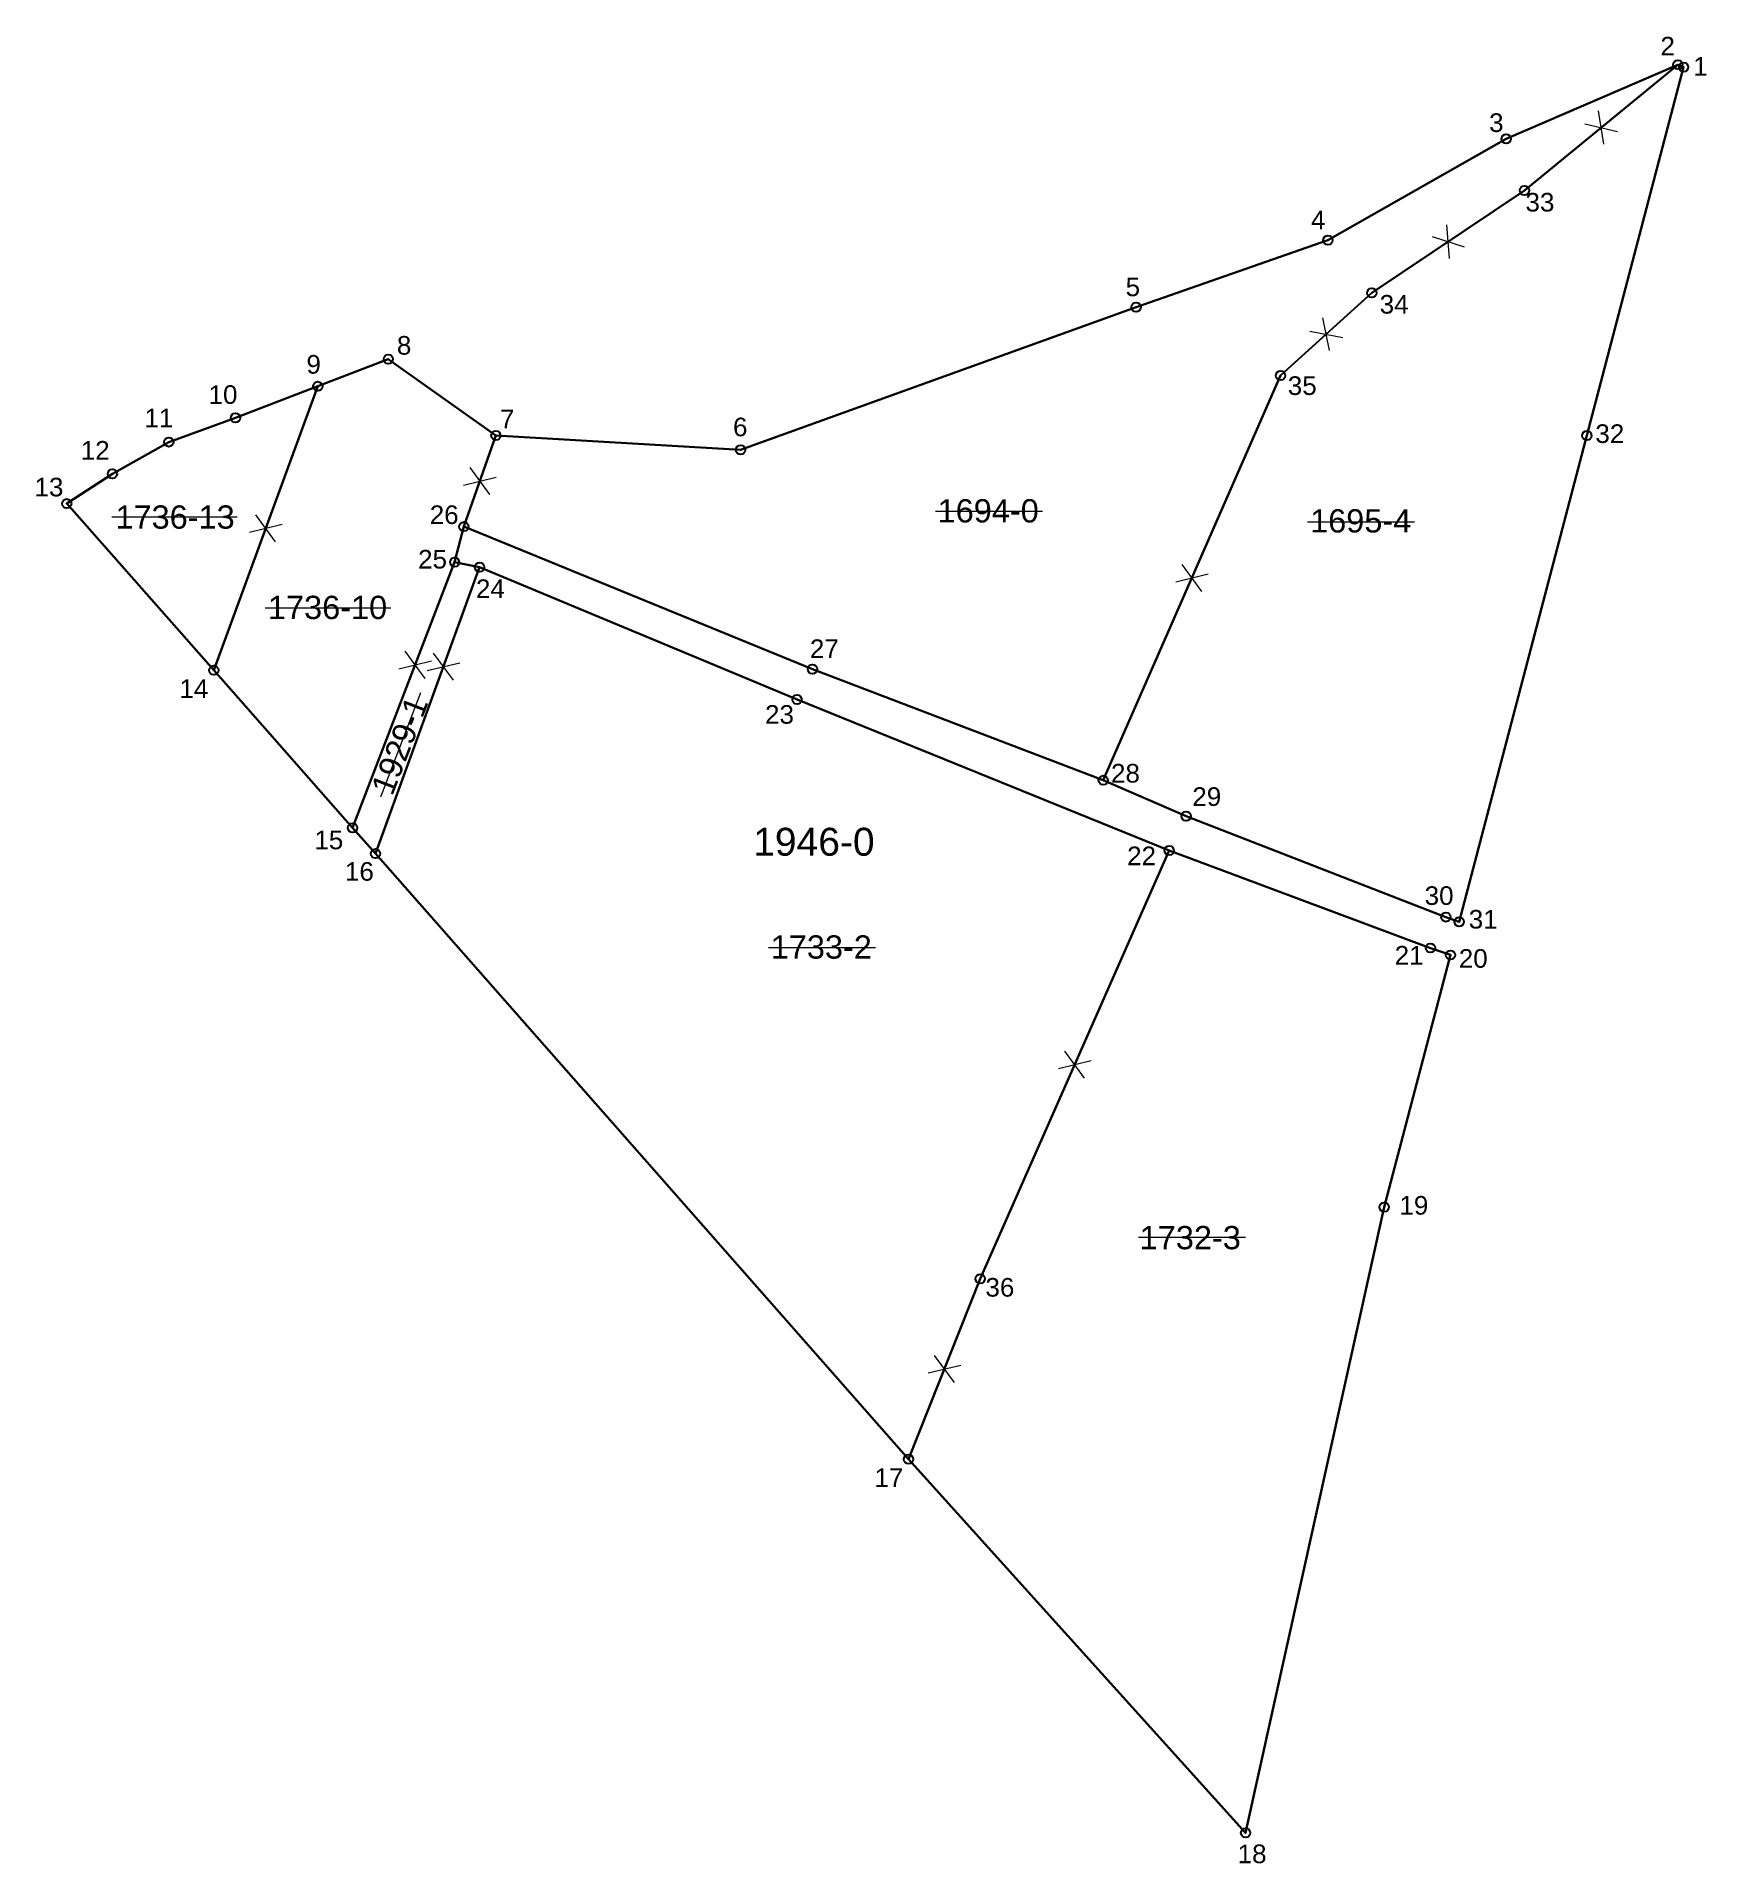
# Model space of a CAD drawing. Header units: metres. Extents: x 7509371 to 7509551, y 4726770 to 4726967.
import ezdxf

# ---------------------------------------------------------------- set-up
doc = ezdxf.new("R2010")
doc.units = ezdxf.units.M
doc.header["$PDMODE"] = 32
doc.header["$PDSIZE"] = 1
for name, color, linetype in [('Nr e Pikave Gjeodezike te Parceles Baze', 7, 'Continuous'), ('Nr Parceles Baze', 7, 'Continuous'), ('Parcela Baze', 7, 'Continuous'), ('Pikat', 7, 'Continuous')]:
    doc.layers.add(name, color=color, linetype=linetype)
for name, color, linetype, lineweight in [('Nr-Ri', 1, 'Continuous', 0), ('ParcReNet_12', 1, 'Continuous', 0), ('vija-Bashkimit', 1, 'Continuous', 0)]:
    doc.layers.add(name, color=color, linetype=linetype, lineweight=lineweight)
doc.styles.get("Standard").update_dxf_attribs({"font": 'arial.ttf'})

msp = doc.modelspace()

# ---------------------------------------------------------------- linework, layer by layer
at = {"linetype": 'Continuous'}
msp.add_point((7509501.19, 4726773.58), dxfattribs=at)
at = {"layer": 'Nr-Ri', "flags": 128}
for points in [[(7509379.31, 4726915.02), (7509392.81, 4726915.02)], [(7509467.84, 4726915.61), (7509479.34, 4726915.61)], [(7509507.84, 4726914.47), (7509519.34, 4726914.47)], [(7509395.8, 4726905.22), (7509409.3, 4726905.22)], [(7509408.22, 4726884.93), (7509412.54, 4726896.13)], [(7509449.9, 4726868.74), (7509461.4, 4726868.74)], [(7509489.67, 4726837.6), (7509501.17, 4726837.6)]]:
    msp.add_lwpolyline(points, dxfattribs=at)
at = {"layer": 'Parcela Baze'}
for points in [[(7509529.19, 4726955.62), (7509547.65, 4726963.59), (7509531.16, 4726950.08), (7509514.75, 4726939.07), (7509504.94, 4726930.18), (7509485.89, 4726886.69), (7509454.63, 4726898.64), (7509417.16, 4726913.95), (7509420.61, 4726923.74), (7509446.9, 4726922.19), (7509489.41, 4726937.54), (7509510.03, 4726944.72), (7509529.19, 4726955.62)], [(7509548.27, 4726963.32), (7509537.87, 4726923.74), (7509524.14, 4726871.49), (7509522.72, 4726872), (7509494.79, 4726882.85), (7509485.89, 4726886.69), (7509504.94, 4726930.18), (7509514.75, 4726939.07), (7509531.16, 4726950.08), (7509547.65, 4726963.59), (7509548.27, 4726963.32)], [(7509420.61, 4726923.74), (7509417.16, 4726913.95), (7509416.17, 4726910.13), (7509405.2, 4726881.59), (7509390.28, 4726898.51), (7509401.46, 4726929.03), (7509409.04, 4726931.95), (7509420.61, 4726923.74)], [(7509392.61, 4726925.63), (7509401.46, 4726929.03), (7509390.28, 4726898.51), (7509374.47, 4726916.42), (7509379.38, 4726919.62), (7509385.45, 4726923.04), (7509392.61, 4726925.63)], [(7509416.17, 4726910.13), (7509418.85, 4726909.6), (7509407.65, 4726878.81), (7509405.2, 4726881.59), (7509416.17, 4726910.13)], [(7509464.96, 4726813.74), (7509407.65, 4726878.81), (7509418.85, 4726909.6), (7509452.97, 4726895.37), (7509492.98, 4726879.15), (7509472.66, 4726833.13), (7509464.96, 4726813.74)], [(7509523.21, 4726867.92), (7509516.09, 4726840.83), (7509501.19, 4726773.58), (7509464.96, 4726813.74), (7509472.66, 4726833.13), (7509492.98, 4726879.15), (7509521.05, 4726868.67), (7509523.21, 4726867.92)]]:
    msp.add_lwpolyline(points, dxfattribs=at)
at = {"layer": 'ParcReNet_12'}
for p, q in [((7509539.7, 4726955.06), (7509539.11, 4726958.62)), ((7509537.65, 4726957.25), (7509541.16, 4726956.42)), ((7509523.11, 4726942.78), (7509522.8, 4726946.37)), ((7509521.24, 4726945.12), (7509524.68, 4726944.03)), ((7509510.21, 4726932.86), (7509509.48, 4726936.39)), ((7509508.08, 4726934.97), (7509511.62, 4726934.28)), ((7509419.95, 4726917.39), (7509417.82, 4726920.3)), ((7509417.13, 4726918.42), (7509420.64, 4726919.27)), ((7509396.93, 4726912.32), (7509394.8, 4726915.22)), ((7509394.11, 4726913.34), (7509397.62, 4726914.2)), ((7509493.67, 4726908.01), (7509497.17, 4726908.86)), ((7509496.49, 4726906.98), (7509494.35, 4726909.89)), ((7509410.18, 4726898.67), (7509413.68, 4726899.52)), ((7509413, 4726897.64), (7509410.86, 4726900.55)), ((7509413.21, 4726898.48), (7509416.71, 4726899.33)), ((7509416.03, 4726897.45), (7509413.89, 4726900.36)), ((7509483.88, 4726854.69), (7509481.75, 4726857.59)), ((7509481.06, 4726855.71), (7509484.57, 4726856.57)), ((7509469.88, 4726821.98), (7509467.74, 4726824.89)), ((7509467.06, 4726823.01), (7509470.56, 4726823.86))]:
    msp.add_line(p, q, dxfattribs=at)
at = {"layer": 'Pikat'}
for p in [(7509547.65, 4726963.59), (7509548.27, 4726963.32), (7509529.19, 4726955.62), (7509531.16, 4726950.08), (7509510.03, 4726944.72), (7509489.41, 4726937.54), (7509514.75, 4726939.07), (7509409.04, 4726931.95), (7509504.94, 4726930.18), (7509401.46, 4726929.03), (7509392.61, 4726925.63), (7509420.61, 4726923.74), (7509537.87, 4726923.74), (7509385.45, 4726923.04), (7509446.9, 4726922.19), (7509379.38, 4726919.62), (7509374.47, 4726916.42), (7509417.16, 4726913.95), (7509416.17, 4726910.13), (7509418.85, 4726909.6), (7509390.28, 4726898.51), (7509454.63, 4726898.64), (7509452.97, 4726895.37), (7509485.89, 4726886.69), (7509494.79, 4726882.85), (7509405.2, 4726881.59), (7509407.65, 4726878.81), (7509492.98, 4726879.15), (7509522.72, 4726872), (7509524.14, 4726871.49), (7509521.05, 4726868.67), (7509523.21, 4726867.92), (7509516.09, 4726840.83), (7509472.66, 4726833.13), (7509472.66, 4726833.13), (7509464.96, 4726813.74), (7509464.96, 4726813.74), (7509501.19, 4726773.58)]:
    msp.add_point(p, dxfattribs=at)
at = {"layer": 'vija-Bashkimit', "lineweight": 30, "flags": 128}
msp.add_lwpolyline([(7509524.14, 4726871.49), (7509537.87, 4726923.74), (7509548.27, 4726963.32), (7509547.65, 4726963.59), (7509529.19, 4726955.62), (7509510.03, 4726944.72), (7509489.41, 4726937.54), (7509446.9, 4726922.19), (7509420.61, 4726923.74), (7509409.04, 4726931.95), (7509401.46, 4726929.03), (7509392.61, 4726925.63), (7509385.45, 4726923.04), (7509379.38, 4726919.62), (7509374.47, 4726916.42), (7509390.28, 4726898.51), (7509405.2, 4726881.59), (7509407.65, 4726878.81), (7509464.96, 4726813.74), (7509501.19, 4726773.58), (7509516.09, 4726840.83), (7509523.21, 4726867.92), (7509521.05, 4726868.67), (7509492.98, 4726879.15), (7509452.97, 4726895.37), (7509418.85, 4726909.6), (7509416.17, 4726910.13), (7509417.16, 4726913.95), (7509454.63, 4726898.64), (7509485.89, 4726886.69), (7509494.79, 4726882.85), (7509522.72, 4726872), (7509524.14, 4726871.49)], dxfattribs=at)

# ---------------------------------------------------------------- texts
at = {"layer": 'Nr e Pikave Gjeodezike te Parceles Baze'}
for s, p in [('2', (7509545.77, 4726964.58)), ('1', (7509549.3, 4726962.42)), ('3', (7509527.36, 4726956.36)), ('33', (7509531.27, 4726947.81)), ('4', (7509508.21, 4726945.91)), ('5', (7509488.29, 4726938.71)), ('34', (7509515.6, 4726936.84)), ('8', (7509409.96, 4726932.43)), ('9', (7509400.24, 4726930.39)), ('35', (7509505.72, 4726928.1)), ('10', (7509389.72, 4726927.14)), ('11', (7509382.83, 4726924.63)), ('7', (7509421.04, 4726924.51)), ('6', (7509446.09, 4726923.66)), ('32', (7509538.78, 4726922.94)), ('12', (7509375.98, 4726921.15)), ('13', (7509371.01, 4726917.2)), ('26', (7509413.49, 4726914.23)), ('25', (7509412.24, 4726909.45)), ('24', (7509418.46, 4726906.28)), ('27', (7509454.35, 4726899.83)), ('14', (7509386.58, 4726895.53)), ('23', (7509449.53, 4726892.77)), ('28', (7509486.72, 4726886.45)), ('29', (7509495.46, 4726883.94)), ('15', (7509401.09, 4726879.28)), ('22', (7509488.45, 4726877.57)), ('16', (7509404.38, 4726875.9)), ('30', (7509520.43, 4726873.3)), ('31', (7509525.17, 4726870.76)), ('21', (7509517.21, 4726866.89)), ('20', (7509524.1, 4726866.55)), ('19', (7509517.72, 4726840.02)), ('36', (7509473.22, 4726831.21)), ('17', (7509461.29, 4726810.76)), ('18', (7509500.33, 4726770.33))]:
    msp.add_text(s, height=2, dxfattribs=at).set_placement(p)
at = {"layer": 'Nr Parceles Baze'}
for s, p in [('1694-0', (7509468.08, 4726914.4)), ('1736-13', (7509379.71, 4726913.73)), ('1695-4', (7509508.12, 4726913.32)), ('1736-10', (7509396.1, 4726904.02)), ('1733-2', (7509450.14, 4726867.53)), ('1732-3', (7509489.8, 4726836.3))]:
    msp.add_text(s, height=2.5, dxfattribs=at).set_placement(p)
msp.add_text('1929-1', height=2.5, rotation=68.8602, dxfattribs=at).set_placement((7509409.46, 4726884.92))
at = {"layer": 'Nr-Ri', "insert": (7509448.26, 4726881.59), "char_height": 3, "attachment_point": 1}
msp.add_mtext_dynamic_manual_height_columns('1946-0', width=9.5563, gutter_width=1, heights=[0], dxfattribs=at)

doc.saveas('drawing.dxf')
